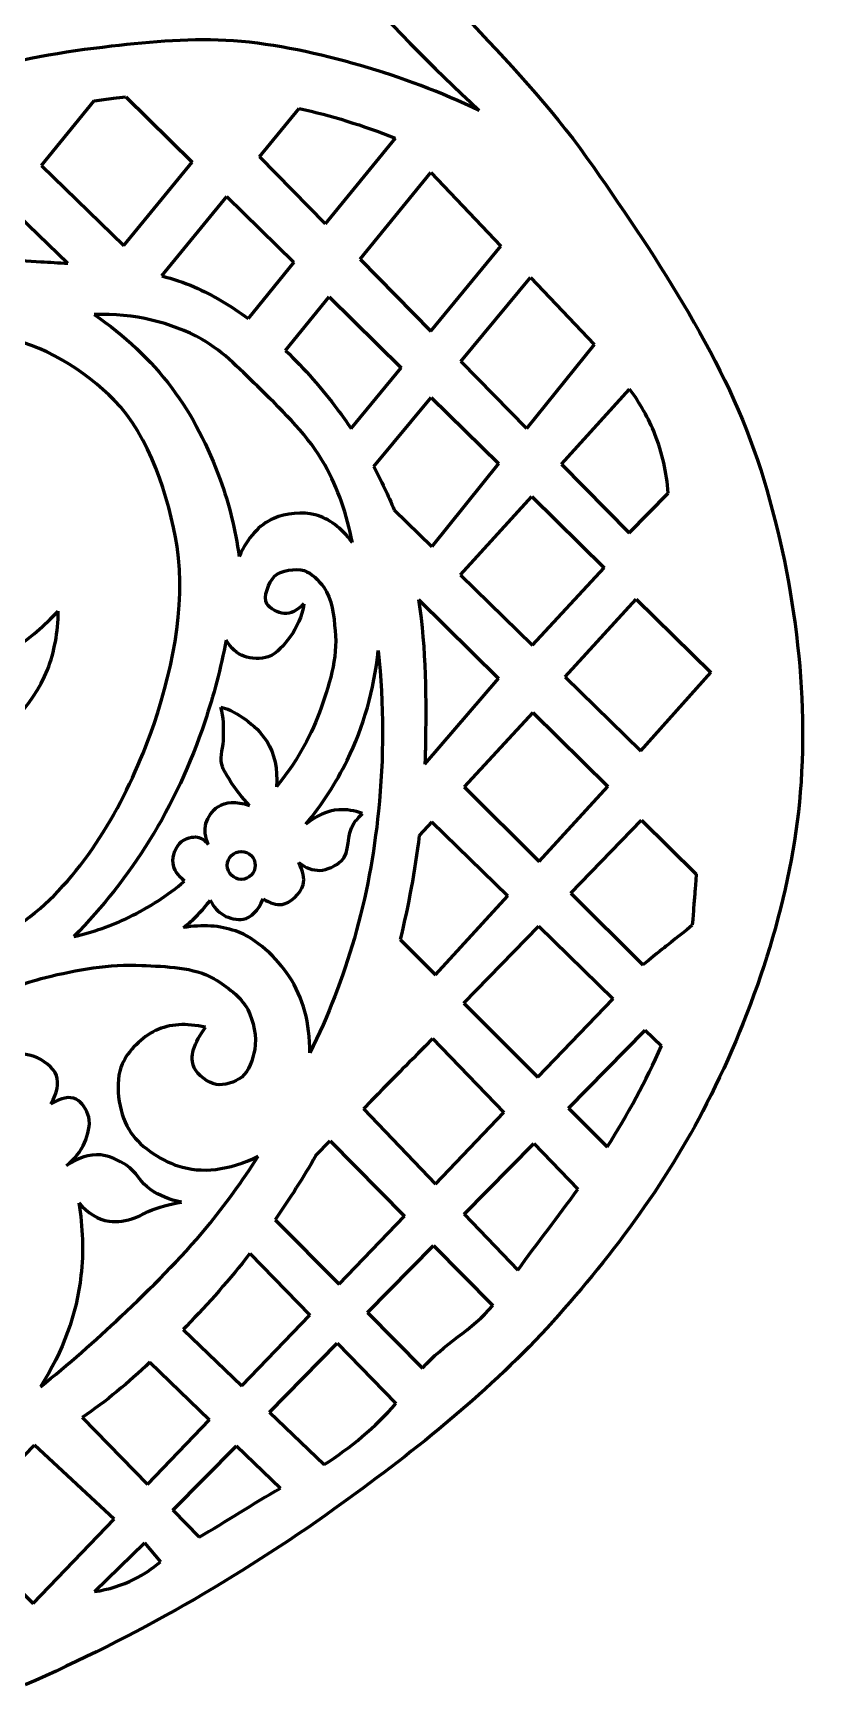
# Model space of a CAD drawing. Header units: millimetres. Extents: x -62 to 553, y -34 to 392.
# Drawn here: x 155.9 to 230.1, y 14.8 to 172.6 of the extents above; entities that cross this region are included whole.
import ezdxf

# ---------------------------------------------------------------- set-up
doc = ezdxf.new("R2010")
doc.units = ezdxf.units.MM
doc.linetypes.add('K5LT32768', pattern=[0])

msp = doc.modelspace()

# ---------------------------------------------------------------- linework, layer by layer
at = {"color": 30, "linetype": 'K5LT32768', "lineweight": 60, "true_color": 0xff8000}
for p, q in [((156.66, 159.977), (161.713, 166.14)), ((164.743, 166.521), (171.082, 160.283)), ((177.498, 160.799), (181.298, 165.428)), ((190.472, 162.594), (183.796, 154.397)), ((156.66, 159.977), (164.547, 152.319)), ((164.547, 152.319), (171.082, 160.283)), ((177.498, 160.799), (183.796, 154.397)), ((187.118, 151.02), (193.888, 159.308)), ((193.888, 159.308), (200.583, 152.267)), ((168.157, 149.417), (174.398, 157.021)), ((174.398, 157.021), (180.802, 150.72)), ((153.498, 156.121), (159.176, 150.627)), ((193.898, 144.128), (200.583, 152.267)), ((180.802, 150.72), (176.418, 145.337)), ((187.118, 151.02), (193.898, 144.128)), ((196.747, 141.232), (203.421, 149.282)), ((203.421, 149.282), (209.507, 142.881)), ((179.993, 142.296), (184.168, 147.408)), ((184.168, 147.408), (191.04, 140.647)), ((209.507, 142.881), (203.04, 134.835)), ((186.265, 134.833), (191.04, 140.647)), ((196.747, 141.232), (203.04, 134.835)), ((188.433, 131.202), (193.916, 137.816)), ((193.916, 137.816), (200.35, 131.487)), ((206.375, 131.445), (212.89, 138.604)), ((200.35, 131.487), (193.975, 123.554)), ((206.375, 131.445), (212.846, 124.867)), ((196.736, 120.855), (203.548, 128.34)), ((203.548, 128.34), (210.461, 121.538)), ((212.846, 124.867), (216.581, 128.674)), ((190.383, 127.065), (193.975, 123.554)), ((196.736, 120.855), (203.609, 114.136)), ((203.609, 114.136), (210.461, 121.538)), ((192.721, 118.506), (200.352, 110.954)), ((206.716, 111.099), (213.527, 118.522)), ((213.527, 118.522), (220.651, 111.512)), ((193.32, 102.755), (200.352, 110.954)), ((206.716, 111.099), (213.946, 104.032)), ((213.946, 104.032), (220.651, 111.512)), ((203.637, 107.702), (197.058, 100.587)), ((203.637, 107.702), (210.793, 100.62)), ((197.058, 100.587), (204.23, 93.457)), ((204.23, 93.457), (210.793, 100.62)), ((193.989, 97.268), (192.772, 95.952)), ((193.989, 97.268), (201.234, 90.189)), ((207.263, 90.442), (214.036, 97.41)), ((214.036, 97.41), (219.256, 92.244)), ((194.321, 82.645), (201.234, 90.189)), ((207.263, 90.442), (214.152, 83.592)), ((197.04, 79.925), (204.2, 87.291)), ((204.2, 87.291), (211.309, 80.346)), ((190.953, 86.016), (194.321, 82.645)), ((197.04, 79.925), (204.114, 72.848)), ((204.114, 72.848), (211.309, 80.346)), ((207.055, 69.905), (214.381, 77.345)), ((214.381, 77.345), (215.924, 75.837)), ((194.053, 76.56), (200.877, 69.474)), ((187.443, 69.831), (194.323, 62.643)), ((194.323, 62.643), (200.877, 69.474)), ((207.055, 69.905), (210.747, 66.211)), ((182.892, 65.371), (184.251, 66.769)), ((184.251, 66.769), (191.371, 59.566)), ((197.074, 59.769), (203.722, 66.52)), ((203.722, 66.52), (207.926, 62.154)), ((178.995, 59.24), (185.136, 53.069)), ((185.136, 53.069), (191.371, 59.566)), ((197.074, 59.769), (202.194, 54.42)), ((176.592, 56.006), (182.318, 50.131)), ((187.821, 50.371), (194.128, 56.776)), ((194.128, 56.776), (199.805, 51.034)), ((175.827, 43.366), (182.318, 50.131)), ((187.821, 50.371), (193.103, 45.063)), ((170.203, 48.743), (175.827, 43.366)), ((178.452, 40.855), (184.938, 47.442)), ((184.938, 47.442), (190.551, 41.683)), ((167.032, 45.62), (172.721, 40.129)), ((160.539, 40.334), (166.791, 33.949)), ((166.791, 33.949), (172.721, 40.129)), ((178.452, 40.855), (183.694, 35.842)), ((148.471, 29.96), (155.993, 37.698)), ((163.599, 30.621), (155.993, 37.698)), ((169.215, 31.474), (175.293, 37.647)), ((175.293, 37.647), (179.503, 33.582)), ((155.876, 22.572), (163.599, 30.621)), ((169.215, 31.474), (171.733, 28.901)), ((148.471, 29.96), (155.876, 22.572)), ((161.736, 23.706), (166.513, 28.356)), ((166.513, 28.356), (168.041, 26.562))]:
    msp.add_line(p, q, dxfattribs=at)
msp.add_circle((175.765, 93.095), 1.333, dxfattribs=at)
for points, knots in [([(144.388, 283.534), (144.198, 276.957), (144.6, 270.485), (145.593, 264.117), (147.022, 254.958), (150.056, 245.892), (153.552, 237.288), (156.793, 229.312), (160.974, 221.602), (165.448, 214.234), (171.326, 204.554), (178.597, 195.674), (185.713, 186.831), (193.215, 177.509), (202.62, 169.609), (209.424, 159.838), (215.69, 150.84), (222.155, 141.192), (225.423, 130.876), (228.581, 120.91), (230.131, 109.503), (229.115, 99.125), (228.157, 89.343), (224.743, 79.168), (220.254, 70.327), (216.337, 62.612), (210.869, 55.328), (204.994, 48.914), (199.025, 42.396), (191.85, 36.772), (184.647, 31.602), (175.482, 25.024), (165.637, 19.418), (155.111, 14.783)], [0, 0, 0, 0, 1, 1, 1, 2, 2, 2, 3, 3, 3, 4, 4, 4, 5, 5, 5, 6, 6, 6, 7, 7, 7, 8, 8, 8, 9, 9, 9, 10, 10, 10, 11, 11, 11, 11]), ([(145.184, 248.238), (148.253, 239.037), (151.939, 230.151), (156.241, 221.58), (161.324, 211.453), (167.342, 201.617), (174.075, 192.517), (181.311, 182.739), (189.457, 173.638), (198.514, 165.216)], [0, 0, 0, 0, 1, 1, 1, 2, 2, 2, 3, 3, 3, 3]), ([(198.514, 165.216), (194.829, 166.979), (191.05, 168.413), (187.178, 169.519), (183.22, 170.649), (179.104, 171.591), (175.012, 171.878), (171.161, 172.148), (167.212, 171.806), (163.362, 171.362), (158.793, 170.835), (154.129, 170.104), (149.795, 168.634), (145.694, 167.243), (141.619, 165.314), (137.997, 162.956), (133.764, 160.2), (129.501, 156.807), (126.568, 152.781), (123.549, 148.636), (121.578, 143.353), (120.301, 138.329), (119.028, 133.323), (118.126, 127.744), (118.9, 122.697), (119.543, 118.504), (120.949, 113.77), (123.398, 110.457), (126.559, 106.18), (132.415, 102.181), (137.628, 101.462), (141.281, 100.957), (145.995, 101.557), (149.278, 103.305), (152.517, 105.029), (155.898, 108.295), (157.242, 111.784), (157.9, 113.493), (158.244, 115.361), (158.274, 117.388)], [0, 0, 0, 0, 1, 1, 1, 2, 2, 2, 3, 3, 3, 4, 4, 4, 5, 5, 5, 6, 6, 6, 7, 7, 7, 8, 8, 8, 9, 9, 9, 10, 10, 10, 11, 11, 11, 12, 12, 12, 13, 13, 13, 13]), ([(161.713, 166.14), (162.328, 166.236), (162.942, 166.32), (163.551, 166.393), (163.948, 166.44), (164.345, 166.483), (164.743, 166.521)], [0, 0, 0, 0, 1, 1, 1, 2, 2, 2, 2]), ([(149.112, 150.772), (151.51, 151.178), (154.124, 150.908), (156.613, 150.772), (157.458, 150.726), (158.314, 150.681), (159.176, 150.627)], [0, 0, 0, 0, 1, 1, 1, 2, 2, 2, 2]), ([(168.157, 149.417), (169.234, 149.138), (170.278, 148.793), (171.271, 148.364), (173.051, 147.594), (174.776, 146.555), (176.418, 145.337)], [0, 0, 0, 0, 1, 1, 1, 2, 2, 2, 2]), ([(186.382, 123.941), (185.876, 126.635), (184.995, 129.112), (183.74, 131.373), (182.238, 134.077), (179.865, 136.362), (177.629, 138.558), (175.879, 140.276), (174.101, 142.178), (172.013, 143.348), (169.017, 145.026), (165.576, 145.825), (161.691, 145.742)], [0, 0, 0, 0, 1, 1, 1, 2, 2, 2, 3, 3, 3, 4, 4, 4, 4]), ([(161.691, 145.742), (164.618, 143.745), (167.096, 141.405), (169.123, 138.723), (171.087, 136.126), (172.631, 133.049), (173.748, 129.97), (174.602, 127.614), (175.207, 125.165), (175.564, 122.62)], [0, 0, 0, 0, 1, 1, 1, 2, 2, 2, 3, 3, 3, 3]), ([(100.119, 140.879), (98.822, 134.181), (98.539, 127.596), (99.271, 121.125), (99.994, 114.736), (101.592, 108.028), (104.408, 102.289), (107.186, 96.627), (110.993, 90.415), (115.967, 86.878), (121.164, 83.18), (128.863, 80.959), (135.231, 81.027), (142.241, 81.102), (150.653, 84.144), (156.065, 88.59), (161.004, 92.647), (164.817, 99.377), (167.053, 105.571), (169.06, 111.134), (170.529, 117.791), (169.621, 123.551), (168.861, 128.376), (166.971, 134.091), (163.628, 137.536), (160.905, 140.341), (156.605, 143.047), (152.783, 143.529), (149.163, 143.985), (144.422, 142.767), (141.367, 140.818), (137.377, 138.272), (133.763, 132.478), (133.233, 127.832), (132.772, 123.791), (133.924, 117.775), (136.801, 114.989), (138.899, 112.957), (142.829, 111.42), (145.791, 111.279), (150.023, 111.078), (154.184, 113.114), (158.274, 117.388)], [0, 0, 0, 0, 1, 1, 1, 2, 2, 2, 3, 3, 3, 4, 4, 4, 5, 5, 5, 6, 6, 6, 7, 7, 7, 8, 8, 8, 9, 9, 9, 10, 10, 10, 11, 11, 11, 12, 12, 12, 13, 13, 13, 14, 14, 14, 14]), ([(179.993, 142.296), (181.828, 140.532), (183.503, 138.601), (184.966, 136.665), (185.413, 136.073), (185.846, 135.461), (186.265, 134.833)], [0, 0, 0, 0, 1, 1, 1, 2, 2, 2, 2]), ([(216.581, 128.674), (216.433, 130.655), (216.007, 132.529), (215.305, 134.297), (214.703, 135.811), (213.898, 137.246), (212.89, 138.604)], [0, 0, 0, 0, 1, 1, 1, 2, 2, 2, 2]), ([(186.382, 123.941), (185.35, 125.351), (184.166, 126.231), (182.831, 126.584), (181.632, 126.9), (179.997, 126.753), (178.868, 126.254), (177.474, 125.636), (176.373, 124.425), (175.564, 122.62)], [0, 0, 0, 0, 1, 1, 1, 2, 2, 2, 3, 3, 3, 3]), ([(181.758, 118.078), (181.115, 117.437), (180.482, 117.134), (179.858, 117.17), (179.3, 117.201), (178.464, 117.652), (178.207, 118.078), (177.832, 118.698), (178.385, 120.186), (178.95, 120.721), (179.544, 121.282), (180.953, 121.513), (181.783, 121.259), (182.486, 121.044), (183.176, 120.303), (183.647, 119.682), (184.478, 118.59), (184.604, 116.918), (184.746, 115.525), (185.011, 112.941), (184.145, 110.152), (183.233, 107.695), (182.296, 105.171), (180.929, 102.808), (179.131, 100.606)], [0, 0, 0, 0, 1, 1, 1, 2, 2, 2, 3, 3, 3, 4, 4, 4, 5, 5, 5, 6, 6, 6, 7, 7, 7, 8, 8, 8, 8]), ([(192.721, 118.506), (193.438, 113.798), (193.452, 108.874), (193.361, 104.183), (193.352, 103.708), (193.338, 103.232), (193.32, 102.755)], [0, 0, 0, 0, 1, 1, 1, 2, 2, 2, 2]), ([(181.758, 118.078), (181.539, 116.878), (181.102, 115.833), (180.445, 114.943), (179.895, 114.197), (179.174, 113.308), (178.335, 113.032), (177.654, 112.807), (176.695, 112.806), (176.025, 113.071), (175.354, 113.337), (174.783, 113.855), (174.312, 114.625)], [0, 0, 0, 0, 1, 1, 1, 2, 2, 2, 3, 3, 3, 4, 4, 4, 4]), ([(174.312, 114.625), (173.811, 111.951), (173.13, 109.343), (172.269, 106.799), (170.934, 102.858), (169.162, 98.967), (166.97, 95.444), (164.93, 92.166), (162.521, 89.115), (159.744, 86.292)], [0, 0, 0, 0, 1, 1, 1, 2, 2, 2, 3, 3, 3, 3]), ([(181.923, 97.02), (183.508, 98.937), (184.83, 100.974), (185.887, 103.131), (187.469, 106.359), (188.46, 109.855), (188.86, 113.619)], [0, 0, 0, 0, 1, 1, 1, 2, 2, 2, 2]), ([(188.86, 113.619), (189.399, 108.459), (189.407, 103.349), (188.882, 98.288), (188.46, 94.21), (187.714, 90.091), (186.578, 86.15), (185.495, 82.397), (184.079, 78.739), (182.328, 75.176)], [0, 0, 0, 0, 1, 1, 1, 2, 2, 2, 3, 3, 3, 3]), ([(176.536, 98.823), (175.858, 99.562), (175.227, 100.334), (174.711, 101.179), (174.406, 101.679), (174.038, 102.193), (173.893, 102.74), (173.679, 103.545), (174.085, 104.466), (174.08, 105.328), (174.075, 106.291), (174.094, 107.237), (173.815, 108.215)], [0, 0, 0, 0, 1, 1, 1, 2, 2, 2, 3, 3, 3, 4, 4, 4, 4]), ([(173.815, 108.215), (174.73, 107.999), (175.442, 107.548), (176.138, 107.053), (176.924, 106.494), (177.7, 105.762), (178.195, 104.963), (178.947, 103.748), (179.259, 102.296), (179.131, 100.606)], [0, 0, 0, 0, 1, 1, 1, 2, 2, 2, 3, 3, 3, 3]), ([(172.613, 95.1), (172.303, 95.826), (172.228, 96.492), (172.388, 97.097), (172.543, 97.685), (173.032, 98.356), (173.516, 98.69), (174.265, 99.207), (175.272, 99.251), (176.536, 98.823)], [0, 0, 0, 0, 1, 1, 1, 2, 2, 2, 3, 3, 3, 3]), ([(181.258, 93.367), (181.932, 92.857), (182.599, 92.606), (183.259, 92.617), (183.958, 92.628), (184.812, 93.069), (185.332, 93.528), (186.192, 94.288), (185.8, 96.08), (186.511, 97.084), (186.754, 97.426), (187.034, 97.748), (187.351, 98.048)], [0, 0, 0, 0, 1, 1, 1, 2, 2, 2, 3, 3, 3, 4, 4, 4, 4]), ([(187.351, 98.048), (186.579, 98.335), (185.828, 98.454), (185.099, 98.406), (183.991, 98.332), (182.932, 97.87), (181.923, 97.02)], [0, 0, 0, 0, 1, 1, 1, 2, 2, 2, 2]), ([(170.342, 91.59), (169.678, 92.136), (169.311, 92.709), (169.241, 93.311), (169.164, 93.966), (169.533, 94.976), (170.066, 95.375), (170.443, 95.657), (171.115, 95.89), (171.58, 95.788), (171.949, 95.708), (172.293, 95.479), (172.613, 95.1)], [0, 0, 0, 0, 1, 1, 1, 2, 2, 2, 3, 3, 3, 4, 4, 4, 4]), ([(177.864, 89.901), (178.523, 89.476), (179.124, 89.297), (179.668, 89.365), (180.457, 89.465), (181.468, 90.451), (181.669, 91.223), (181.83, 91.841), (181.693, 92.555), (181.258, 93.367)], [0, 0, 0, 0, 1, 1, 1, 2, 2, 2, 3, 3, 3, 3]), ([(159.744, 86.292), (161.603, 86.723), (163.369, 87.342), (165.043, 88.15), (166.926, 89.058), (168.692, 90.205), (170.342, 91.59)], [0, 0, 0, 0, 1, 1, 1, 2, 2, 2, 2]), ([(170.229, 87.148), (170.73, 87.526), (171.196, 87.938), (171.628, 88.383), (172.048, 88.815), (172.435, 89.278), (172.79, 89.773)], [0, 0, 0, 0, 1, 1, 1, 2, 2, 2, 2]), ([(172.79, 89.773), (173.122, 89.113), (173.557, 88.631), (174.094, 88.329), (174.612, 88.037), (175.391, 87.847), (175.934, 87.954), (176.727, 88.109), (177.37, 88.759), (177.864, 89.901)], [0, 0, 0, 0, 1, 1, 1, 2, 2, 2, 3, 3, 3, 3]), ([(182.328, 75.176), (182.334, 78.033), (181.672, 80.465), (180.344, 82.475), (179.163, 84.26), (177.233, 86.126), (175.222, 86.828), (173.726, 87.35), (172.061, 87.457), (170.229, 87.148)], [0, 0, 0, 0, 1, 1, 1, 2, 2, 2, 3, 3, 3, 3]), ([(142.411, 77.433), (145.217, 78.36), (148.02, 79.299), (150.819, 80.249), (152.895, 80.954), (154.926, 81.854), (157.043, 82.383), (160.027, 83.13), (163.194, 83.694), (166.245, 83.539), (168.566, 83.422), (171.227, 83.397), (173.181, 82.25), (174.383, 81.544), (175.747, 80.53), (176.382, 79.316), (176.949, 78.23), (177.271, 76.706), (177.048, 75.492), (176.882, 74.584), (176.493, 73.422), (175.804, 72.869), (175.199, 72.385), (174.104, 72.025), (173.358, 72.158), (172.588, 72.296), (171.597, 73.101), (171.269, 73.758), (170.769, 74.76), (171.252, 76.157), (172.336, 77.626)], [0, 0, 0, 0, 1, 1, 1, 2, 2, 2, 3, 3, 3, 4, 4, 4, 5, 5, 5, 6, 6, 6, 7, 7, 7, 8, 8, 8, 9, 9, 9, 10, 10, 10, 10]), ([(172.336, 77.626), (170.513, 78.046), (168.928, 77.942), (167.579, 77.315), (166.298, 76.72), (164.934, 75.364), (164.378, 74.114), (163.61, 72.388), (164.038, 69.538), (165, 67.89), (165.905, 66.342), (167.98, 64.942), (169.713, 64.378), (171.991, 63.636), (174.549, 63.943), (177.387, 65.298)], [0, 0, 0, 0, 1, 1, 1, 2, 2, 2, 3, 3, 3, 4, 4, 4, 5, 5, 5, 5]), ([(157.569, 70.301), (158.179, 71.359), (158.354, 72.265), (158.094, 73.018), (157.831, 73.781), (156.79, 74.535), (155.964, 74.84), (155.191, 75.125), (154.142, 75.131), (153.34, 74.901), (152.511, 74.664), (151.759, 74.16), (151.086, 73.388)], [0, 0, 0, 0, 1, 1, 1, 2, 2, 2, 3, 3, 3, 4, 4, 4, 4]), ([(159.051, 64.404), (159.853, 65.036), (160.429, 65.766), (160.78, 66.596), (161.091, 67.331), (161.374, 68.296), (161.181, 69.035), (161.017, 69.665), (160.512, 70.516), (159.977, 70.764), (159.355, 71.054), (158.553, 70.899), (157.569, 70.301)], [0, 0, 0, 0, 1, 1, 1, 2, 2, 2, 3, 3, 3, 4, 4, 4, 4]), ([(156.571, 43.278), (159.229, 45.419), (161.793, 47.659), (164.263, 49.997), (167.12, 52.703), (169.969, 55.47), (172.457, 58.512), (174.223, 60.671), (175.866, 62.933), (177.387, 65.298)], [0, 0, 0, 0, 1, 1, 1, 2, 2, 2, 3, 3, 3, 3]), ([(170.042, 60.916), (168.936, 61.14), (167.948, 61.541), (167.078, 62.12), (166.194, 62.708), (165.69, 63.867), (164.794, 64.435), (164.061, 64.9), (163.157, 65.353), (162.324, 65.423), (161.25, 65.514), (160.159, 65.174), (159.051, 64.404)], [0, 0, 0, 0, 1, 1, 1, 2, 2, 2, 3, 3, 3, 4, 4, 4, 4]), ([(160.222, 60.867), (160.627, 58.491), (160.701, 56.168), (160.443, 53.898), (160.024, 50.218), (158.734, 46.678), (156.571, 43.278)], [0, 0, 0, 0, 1, 1, 1, 2, 2, 2, 2]), ([(160.222, 60.867), (161.099, 59.854), (162.067, 59.263), (163.126, 59.094), (163.901, 58.971), (164.823, 59.134), (165.596, 59.403), (166.034, 59.556), (166.431, 59.838), (166.862, 60.02), (167.873, 60.448), (168.933, 60.747), (170.042, 60.916)], [0, 0, 0, 0, 1, 1, 1, 2, 2, 2, 3, 3, 3, 4, 4, 4, 4]), ([(176.592, 56.006), (174.688, 53.571), (172.646, 51.243), (170.514, 49.061), (170.411, 48.955), (170.307, 48.849), (170.203, 48.743)], [0, 0, 0, 0, 1, 1, 1, 2, 2, 2, 2]), ([(161.736, 23.706), (163.09, 23.904), (164.352, 24.295), (165.522, 24.88), (166.416, 25.327), (167.255, 25.888), (168.041, 26.562)], [0, 0, 0, 0, 1, 1, 1, 2, 2, 2, 2])]:
    msp.add_open_spline(points, degree=3, knots=knots, dxfattribs=at)
for points in [[(181.298, 165.428), (184.338, 164.746), (187.396, 163.802), (190.472, 162.594)], [(188.433, 131.202), (189.156, 129.848), (189.809, 128.458), (190.383, 127.065)], [(192.772, 95.952), (192.361, 92.595), (191.748, 89.256), (190.953, 86.016)], [(219.256, 92.244), (219.006, 88.994), (219.131, 90.619), (218.881, 87.369)], [(218.881, 87.369), (215.728, 84.851), (217.305, 86.11), (214.152, 83.592)], [(194.053, 76.56), (189.646, 72.074), (191.85, 74.317), (187.443, 69.831)], [(210.747, 66.211), (212.716, 69.271), (214.442, 72.479), (215.924, 75.837)], [(182.892, 65.371), (181.706, 63.282), (180.4, 61.232), (178.995, 59.24)], [(202.194, 54.42), (204.063, 57.028), (206.068, 59.538), (207.926, 62.154)], [(193.103, 45.063), (195.044, 47.324), (197.919, 48.733), (199.805, 51.034)], [(167.032, 45.62), (164.984, 43.69), (162.83, 41.864), (160.539, 40.334)], [(183.694, 35.842), (186.213, 37.448), (188.589, 39.43), (190.551, 41.683)], [(171.733, 28.901), (174.351, 30.415), (176.867, 32.104), (179.503, 33.582)]]:
    msp.add_open_spline(points, degree=3, dxfattribs=at)

doc.saveas('drawing.dxf')
